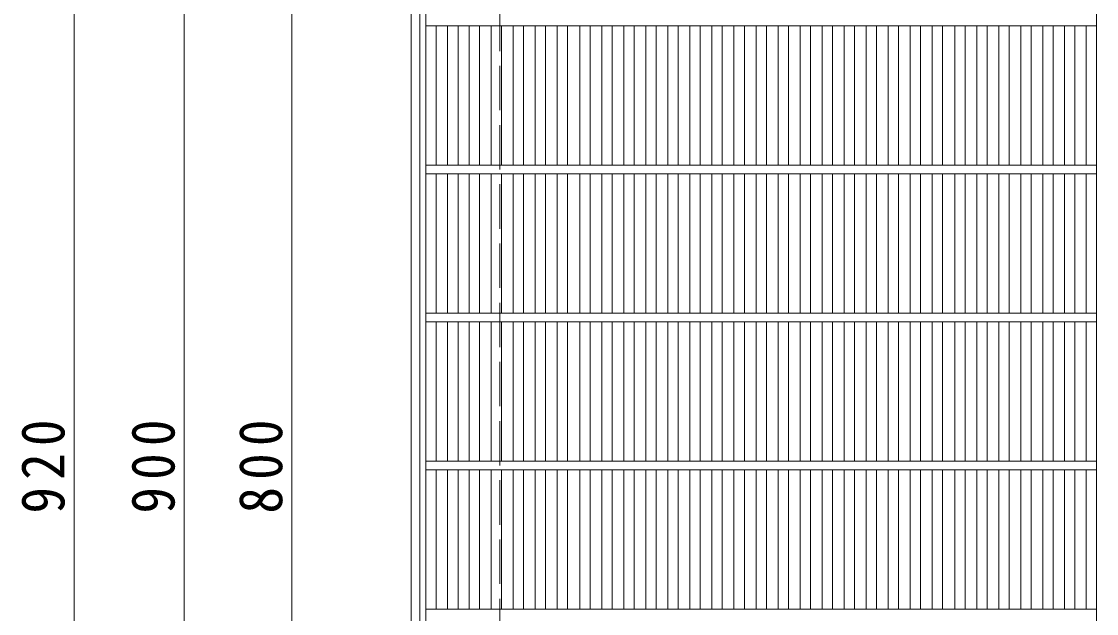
# Model space of a CAD drawing. Units: millimetres at full size, sheet at 1:10. Extents: x -1388 to 1501, y -1966 to 1441.
# Drawn here: x -1388 to -662, y 683 to 1083 of the extents above; entities that cross this region are included whole.
import ezdxf

# ---------------------------------------------------------------- set-up
doc = ezdxf.new("R2010")
doc.units = ezdxf.units.MM
doc.header["$LTSCALE"] = 10
doc.linetypes.add('DASHED1', pattern=[1.8, 1.2, -0.6])
doc.linetypes.add('DASHED3', pattern=[4, 3, -1])
for name, color, linetype, lineweight in [('C-1', 2, 'DASHED1', 9), ('C-2', 3, 'Continuous', 9), ('C-4', 7, 'Continuous', 9)]:
    doc.layers.add(name, color=color, linetype=linetype, lineweight=lineweight)
doc.styles.add('ＭＳ ゴシック', font='')
doc.styles.get('ＭＳ ゴシック').set_extended_font_data('MS Gothic')

msp = doc.modelspace()

# ---------------------------------------------------------------- linework, layer by layer
at = {"layer": 'C-1', "linetype": 'Continuous'}
for p, q in [((-1124.74, 323.1), (-1124.74, 1243.1)), ((-1118.74, 329.1), (-1118.74, 1237.1))]:
    msp.add_line(p, q, dxfattribs=at)
at = {"layer": 'C-1', "linetype": 'DASHED3'}
msp.add_line((-1064.74, 383.1), (-1064.74, 1183.1), dxfattribs=at)
at = {"layer": 'C-2'}
for p, q in [((-1114.74, 333.1), (-1114.74, 1233.1)), ((-661.74, 333.1), (-661.74, 1233.1)), ((-1114.74, 1080.1), (-661.74, 1080.1)), ((-1107.74, 986.1), (-1107.74, 1080.1)), ((-1100.05, 986.1), (-1100.05, 1080.1)), ((-1093.05, 986.1), (-1093.05, 1080.1)), ((-1085.5, 986.1), (-1085.5, 1080.1)), ((-1078.5, 986.1), (-1078.5, 1080.1)), ((-1070.62, 986.1), (-1070.62, 1080.1)), ((-1063.62, 986.1), (-1063.62, 1080.1)), ((-1055.74, 986.1), (-1055.74, 1080.1)), ((-1048.74, 986.1), (-1048.74, 1080.1)), ((-1040.87, 986.1), (-1040.87, 1080.1)), ((-1033.87, 986.1), (-1033.87, 1080.1)), ((-1025.99, 986.1), (-1025.99, 1080.1)), ((-1018.99, 986.1), (-1018.99, 1080.1)), ((-1010.78, 986.1), (-1010.78, 1080.1)), ((-1003.78, 986.1), (-1003.78, 1080.1)), ((-995.9, 986.1), (-995.9, 1080.1)), ((-988.9, 986.1), (-988.9, 1080.1)), ((-981.02, 986.1), (-981.02, 1080.1)), ((-974.02, 986.1), (-974.02, 1080.1)), ((-966.14, 986.1), (-966.14, 1080.1)), ((-959.14, 986.1), (-959.14, 1080.1)), ((-951.26, 986.1), (-951.26, 1080.1)), ((-944.26, 986.1), (-944.26, 1080.1)), ((-936.38, 986.1), (-936.38, 1080.1)), ((-929.38, 986.1), (-929.38, 1080.1)), ((-921.5, 986.1), (-921.5, 1080.1)), ((-914.5, 986.1), (-914.5, 1080.1)), ((-906.62, 986.1), (-906.62, 1080.1)), ((-899.62, 986.1), (-899.62, 1080.1)), ((-891.75, 986.1), (-891.75, 1080.1)), ((-884.75, 986.1), (-884.75, 1080.1)), ((-876.87, 986.1), (-876.87, 1080.1)), ((-869.87, 986.1), (-869.87, 1080.1)), ((-861.99, 986.1), (-861.99, 1080.1)), ((-854.99, 986.1), (-854.99, 1080.1)), ((-847.11, 986.1), (-847.11, 1080.1)), ((-840.11, 986.1), (-840.11, 1080.1)), ((-832.23, 986.1), (-832.23, 1080.1)), ((-825.23, 986.1), (-825.23, 1080.1)), ((-817.35, 986.1), (-817.35, 1080.1)), ((-810.35, 986.1), (-810.35, 1080.1)), ((-802.47, 986.1), (-802.47, 1080.1)), ((-795.47, 986.1), (-795.47, 1080.1)), ((-787.59, 986.1), (-787.59, 1080.1)), ((-780.59, 986.1), (-780.59, 1080.1)), ((-772.71, 986.1), (-772.71, 1080.1)), ((-765.71, 986.1), (-765.71, 1080.1)), ((-757.5, 986.1), (-757.5, 1080.1)), ((-750.5, 986.1), (-750.5, 1080.1)), ((-742.62, 986.1), (-742.62, 1080.1)), ((-735.62, 986.1), (-735.62, 1080.1)), ((-727.74, 986.1), (-727.74, 1080.1)), ((-720.74, 986.1), (-720.74, 1080.1)), ((-712.87, 986.1), (-712.87, 1080.1)), ((-705.87, 986.1), (-705.87, 1080.1)), ((-697.99, 986.1), (-697.99, 1080.1)), ((-690.99, 986.1), (-690.99, 1080.1)), ((-683.44, 986.1), (-683.44, 1080.1)), ((-676.44, 986.1), (-676.44, 1080.1)), ((-668.74, 986.1), (-668.74, 1080.1)), ((-1114.74, 986.1), (-661.74, 986.1)), ((-1114.74, 980.1), (-661.74, 980.1)), ((-1107.74, 886.1), (-1107.74, 980.1)), ((-1100.05, 886.1), (-1100.05, 980.1)), ((-1093.05, 886.1), (-1093.05, 980.1)), ((-1085.5, 886.1), (-1085.5, 980.1)), ((-1078.5, 886.1), (-1078.5, 980.1)), ((-1070.62, 886.1), (-1070.62, 980.1)), ((-1063.62, 886.1), (-1063.62, 980.1)), ((-1055.74, 886.1), (-1055.74, 980.1)), ((-1048.74, 886.1), (-1048.74, 980.1)), ((-1040.87, 886.1), (-1040.87, 980.1)), ((-1033.87, 886.1), (-1033.87, 980.1)), ((-1025.99, 886.1), (-1025.99, 980.1)), ((-1018.99, 886.1), (-1018.99, 980.1)), ((-1010.78, 886.1), (-1010.78, 980.1)), ((-1003.78, 886.1), (-1003.78, 980.1)), ((-995.9, 886.1), (-995.9, 980.1)), ((-988.9, 886.1), (-988.9, 980.1)), ((-981.02, 886.1), (-981.02, 980.1)), ((-974.02, 886.1), (-974.02, 980.1)), ((-966.14, 886.1), (-966.14, 980.1)), ((-959.14, 886.1), (-959.14, 980.1)), ((-951.26, 886.1), (-951.26, 980.1)), ((-944.26, 886.1), (-944.26, 980.1)), ((-936.38, 886.1), (-936.38, 980.1)), ((-929.38, 886.1), (-929.38, 980.1)), ((-921.5, 886.1), (-921.5, 980.1)), ((-914.5, 886.1), (-914.5, 980.1)), ((-906.62, 886.1), (-906.62, 980.1)), ((-899.62, 886.1), (-899.62, 980.1)), ((-891.75, 886.1), (-891.75, 980.1)), ((-884.75, 886.1), (-884.75, 980.1)), ((-876.87, 886.1), (-876.87, 980.1)), ((-869.87, 886.1), (-869.87, 980.1)), ((-861.99, 886.1), (-861.99, 980.1)), ((-854.99, 886.1), (-854.99, 980.1)), ((-847.11, 886.1), (-847.11, 980.1)), ((-840.11, 886.1), (-840.11, 980.1)), ((-832.23, 886.1), (-832.23, 980.1)), ((-825.23, 886.1), (-825.23, 980.1)), ((-817.35, 886.1), (-817.35, 980.1)), ((-810.35, 886.1), (-810.35, 980.1)), ((-802.47, 886.1), (-802.47, 980.1)), ((-795.47, 886.1), (-795.47, 980.1)), ((-787.59, 886.1), (-787.59, 980.1)), ((-780.59, 886.1), (-780.59, 980.1)), ((-772.71, 886.1), (-772.71, 980.1)), ((-765.71, 886.1), (-765.71, 980.1)), ((-757.5, 886.1), (-757.5, 980.1)), ((-750.5, 886.1), (-750.5, 980.1)), ((-742.62, 886.1), (-742.62, 980.1)), ((-735.62, 886.1), (-735.62, 980.1)), ((-727.74, 886.1), (-727.74, 980.1)), ((-720.74, 886.1), (-720.74, 980.1)), ((-712.87, 886.1), (-712.87, 980.1)), ((-705.87, 886.1), (-705.87, 980.1)), ((-697.99, 886.1), (-697.99, 980.1)), ((-690.99, 886.1), (-690.99, 980.1)), ((-683.44, 886.1), (-683.44, 980.1)), ((-676.44, 886.1), (-676.44, 980.1)), ((-668.74, 886.1), (-668.74, 980.1)), ((-1114.74, 886.1), (-661.74, 886.1)), ((-1114.74, 880.1), (-661.74, 880.1)), ((-1107.74, 786.1), (-1107.74, 880.1)), ((-1100.05, 786.1), (-1100.05, 880.1)), ((-1093.05, 786.1), (-1093.05, 880.1)), ((-1085.5, 786.1), (-1085.5, 880.1)), ((-1078.5, 786.1), (-1078.5, 880.1)), ((-1070.62, 786.1), (-1070.62, 880.1)), ((-1063.62, 786.1), (-1063.62, 880.1)), ((-1055.74, 786.1), (-1055.74, 880.1)), ((-1048.74, 786.1), (-1048.74, 880.1)), ((-1040.87, 786.1), (-1040.87, 880.1)), ((-1033.87, 786.1), (-1033.87, 880.1)), ((-1025.99, 786.1), (-1025.99, 880.1)), ((-1018.99, 786.1), (-1018.99, 880.1)), ((-1010.78, 786.1), (-1010.78, 880.1)), ((-1003.78, 786.1), (-1003.78, 880.1)), ((-995.9, 786.1), (-995.9, 880.1)), ((-988.9, 786.1), (-988.9, 880.1)), ((-981.02, 786.1), (-981.02, 880.1)), ((-974.02, 786.1), (-974.02, 880.1)), ((-966.14, 786.1), (-966.14, 880.1)), ((-959.14, 786.1), (-959.14, 880.1)), ((-951.26, 786.1), (-951.26, 880.1)), ((-944.26, 786.1), (-944.26, 880.1)), ((-936.38, 786.1), (-936.38, 880.1)), ((-929.38, 786.1), (-929.38, 880.1)), ((-921.5, 786.1), (-921.5, 880.1)), ((-914.5, 786.1), (-914.5, 880.1)), ((-906.62, 786.1), (-906.62, 880.1)), ((-899.62, 786.1), (-899.62, 880.1)), ((-891.75, 786.1), (-891.75, 880.1)), ((-884.75, 786.1), (-884.75, 880.1)), ((-876.87, 786.1), (-876.87, 880.1)), ((-869.87, 786.1), (-869.87, 880.1)), ((-861.99, 786.1), (-861.99, 880.1)), ((-854.99, 786.1), (-854.99, 880.1)), ((-847.11, 786.1), (-847.11, 880.1)), ((-840.11, 786.1), (-840.11, 880.1)), ((-832.23, 786.1), (-832.23, 880.1)), ((-825.23, 786.1), (-825.23, 880.1)), ((-817.35, 786.1), (-817.35, 880.1)), ((-810.35, 786.1), (-810.35, 880.1)), ((-802.47, 786.1), (-802.47, 880.1)), ((-795.47, 786.1), (-795.47, 880.1)), ((-787.59, 786.1), (-787.59, 880.1)), ((-780.59, 786.1), (-780.59, 880.1)), ((-772.71, 786.1), (-772.71, 880.1)), ((-765.71, 786.1), (-765.71, 880.1)), ((-757.5, 786.1), (-757.5, 880.1)), ((-750.5, 786.1), (-750.5, 880.1)), ((-742.62, 786.1), (-742.62, 880.1)), ((-735.62, 786.1), (-735.62, 880.1)), ((-727.74, 786.1), (-727.74, 880.1)), ((-720.74, 786.1), (-720.74, 880.1)), ((-712.87, 786.1), (-712.87, 880.1)), ((-705.87, 786.1), (-705.87, 880.1)), ((-697.99, 786.1), (-697.99, 880.1)), ((-690.99, 786.1), (-690.99, 880.1)), ((-683.44, 786.1), (-683.44, 880.1)), ((-676.44, 786.1), (-676.44, 880.1)), ((-668.74, 786.1), (-668.74, 880.1)), ((-1114.74, 786.1), (-661.74, 786.1)), ((-1114.74, 780.1), (-661.74, 780.1)), ((-1107.74, 686.1), (-1107.74, 780.1)), ((-1100.05, 686.1), (-1100.05, 780.1)), ((-1093.05, 686.1), (-1093.05, 780.1)), ((-1085.5, 686.1), (-1085.5, 780.1)), ((-1078.5, 686.1), (-1078.5, 780.1)), ((-1070.62, 686.1), (-1070.62, 780.1)), ((-1063.62, 686.1), (-1063.62, 780.1)), ((-1055.74, 686.1), (-1055.74, 780.1)), ((-1048.74, 686.1), (-1048.74, 780.1)), ((-1040.87, 686.1), (-1040.87, 780.1)), ((-1033.87, 686.1), (-1033.87, 780.1)), ((-1025.99, 686.1), (-1025.99, 780.1)), ((-1018.99, 686.1), (-1018.99, 780.1)), ((-1010.78, 686.1), (-1010.78, 780.1)), ((-1003.78, 686.1), (-1003.78, 780.1)), ((-995.9, 686.1), (-995.9, 780.1)), ((-988.9, 686.1), (-988.9, 780.1)), ((-981.02, 686.1), (-981.02, 780.1)), ((-974.02, 686.1), (-974.02, 780.1)), ((-966.14, 686.1), (-966.14, 780.1)), ((-959.14, 686.1), (-959.14, 780.1)), ((-951.26, 686.1), (-951.26, 780.1)), ((-944.26, 686.1), (-944.26, 780.1)), ((-936.38, 686.1), (-936.38, 780.1)), ((-929.38, 686.1), (-929.38, 780.1)), ((-921.5, 686.1), (-921.5, 780.1)), ((-914.5, 686.1), (-914.5, 780.1)), ((-906.62, 686.1), (-906.62, 780.1)), ((-899.62, 686.1), (-899.62, 780.1)), ((-891.75, 686.1), (-891.75, 780.1)), ((-884.75, 686.1), (-884.75, 780.1)), ((-876.87, 686.1), (-876.87, 780.1)), ((-869.87, 686.1), (-869.87, 780.1)), ((-861.99, 686.1), (-861.99, 780.1)), ((-854.99, 686.1), (-854.99, 780.1)), ((-847.11, 686.1), (-847.11, 780.1)), ((-840.11, 686.1), (-840.11, 780.1)), ((-832.23, 686.1), (-832.23, 780.1)), ((-825.23, 686.1), (-825.23, 780.1)), ((-817.35, 686.1), (-817.35, 780.1)), ((-810.35, 686.1), (-810.35, 780.1)), ((-802.47, 686.1), (-802.47, 780.1)), ((-795.47, 686.1), (-795.47, 780.1)), ((-787.59, 686.1), (-787.59, 780.1)), ((-780.59, 686.1), (-780.59, 780.1)), ((-772.71, 686.1), (-772.71, 780.1)), ((-765.71, 686.1), (-765.71, 780.1)), ((-757.5, 686.1), (-757.5, 780.1)), ((-750.5, 686.1), (-750.5, 780.1)), ((-742.62, 686.1), (-742.62, 780.1)), ((-735.62, 686.1), (-735.62, 780.1)), ((-727.74, 686.1), (-727.74, 780.1)), ((-720.74, 686.1), (-720.74, 780.1)), ((-712.87, 686.1), (-712.87, 780.1)), ((-705.87, 686.1), (-705.87, 780.1)), ((-697.99, 686.1), (-697.99, 780.1)), ((-690.99, 686.1), (-690.99, 780.1)), ((-683.44, 686.1), (-683.44, 780.1)), ((-676.44, 686.1), (-676.44, 780.1)), ((-668.74, 686.1), (-668.74, 780.1)), ((-1114.74, 686.1), (-661.74, 686.1))]:
    msp.add_line(p, q, dxfattribs=at)
at = {"layer": 'C-4'}
for p, q in [((-1352.43, 1243.1), (-1352.43, 323.1)), ((-1278.06, 1233.1), (-1278.06, 333.1)), ((-1205.35, 1183.1), (-1205.35, 383.1))]:
    msp.add_line(p, q, dxfattribs=at)

# ---------------------------------------------------------------- texts
at = {"layer": 'C-4', "color": 2, "char_height": 29.33, "attachment_point": 7, "rotation": 90, "style": 'ＭＳ ゴシック'}
for s, insert in [('\\T1.27;\\W0.9;920', (-1358.43, 750.6)), ('\\T1.27;\\W0.9;900', (-1284.06, 750.6)), ('\\T1.27;\\W0.9;800', (-1211.35, 750.6))]:
    msp.add_mtext(s, dxfattribs=dict(at, insert=insert))

doc.saveas('drawing.dxf')
